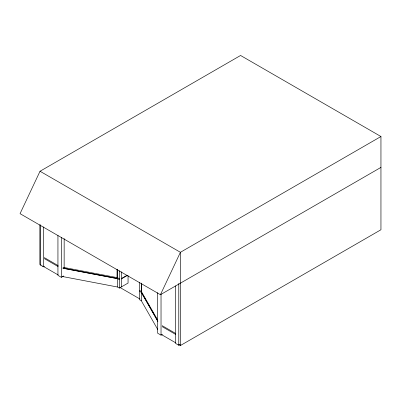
<?xml version="1.0" encoding="UTF-8"?>
<svg xmlns="http://www.w3.org/2000/svg" width="401" height="401" viewBox="0 0 401 401"><rect width="100%" height="100%" fill="white"/><g stroke="black" fill="none" stroke-linecap="round" stroke-linejoin="round"><path stroke-width="0.6" d="M178.801 344.599L180.41 345.527L380.95 229.748L380.95 136.52L240.57 55.473L40.03 171.252L20.05 213.663L160.43 294.71L380.95 167.392M160.43 294.71L180.41 252.299L380.95 136.52M64.14 268.469L64.17 238.565M117.032 278.56L117.067 269.176M40.13 224.956L40.13 264.876L43.539 266.845L44.491 266.294M57.939 235.432L57.939 275.352L61.348 277.322L63.724 275.948M121.297 278.61L127.012 275.307M121.297 278.931L127.533 275.332M62.531 276.525L117.543 287.021L119.378 288.078L128.054 283.071L128.054 275.647M157.623 292.635L157.623 333.181L161.032 335.151L162.455 334.324M175.367 285.893L175.367 343.276L178.781 345.246L180.204 344.424M62.982 267.287L117.543 277.692L119.378 278.75M62.947 268.179L117.067 278.505M62.982 268.249L117.543 278.66L119.378 279.718M40.03 171.252L180.405 252.294L180.41 345.527M139.698 290.484L141.322 291.422L157.693 320.083M139.698 291.452L141.322 292.389L157.693 321.051M120.195 287.607L139.984 299.031M157.768 329.542L141.322 300.75L139.698 299.813L139.698 282.419M44.295 257.617L58.165 265.622M162.184 325.677L175.583 333.416M44.295 258.585L58.165 266.59M162.184 326.645L175.583 334.379M41.097 265.096L40.03 264.48L40.03 224.585M42.696 266.023L58.165 274.951M161.648 334.695L175.583 342.745M157.889 321.301L141.688 292.936L141.688 283.091M178.781 283.497L178.781 345.246M161.032 293.983L161.032 335.151M141.488 283.567L141.488 292.68M141.322 283.357L141.322 300.75M121.297 271.768L121.297 286.971M119.378 270.685L119.378 288.078M117.543 269.627L117.543 287.021M61.348 237.402L61.348 277.322M43.539 226.926L43.539 266.845"/></g></svg>
